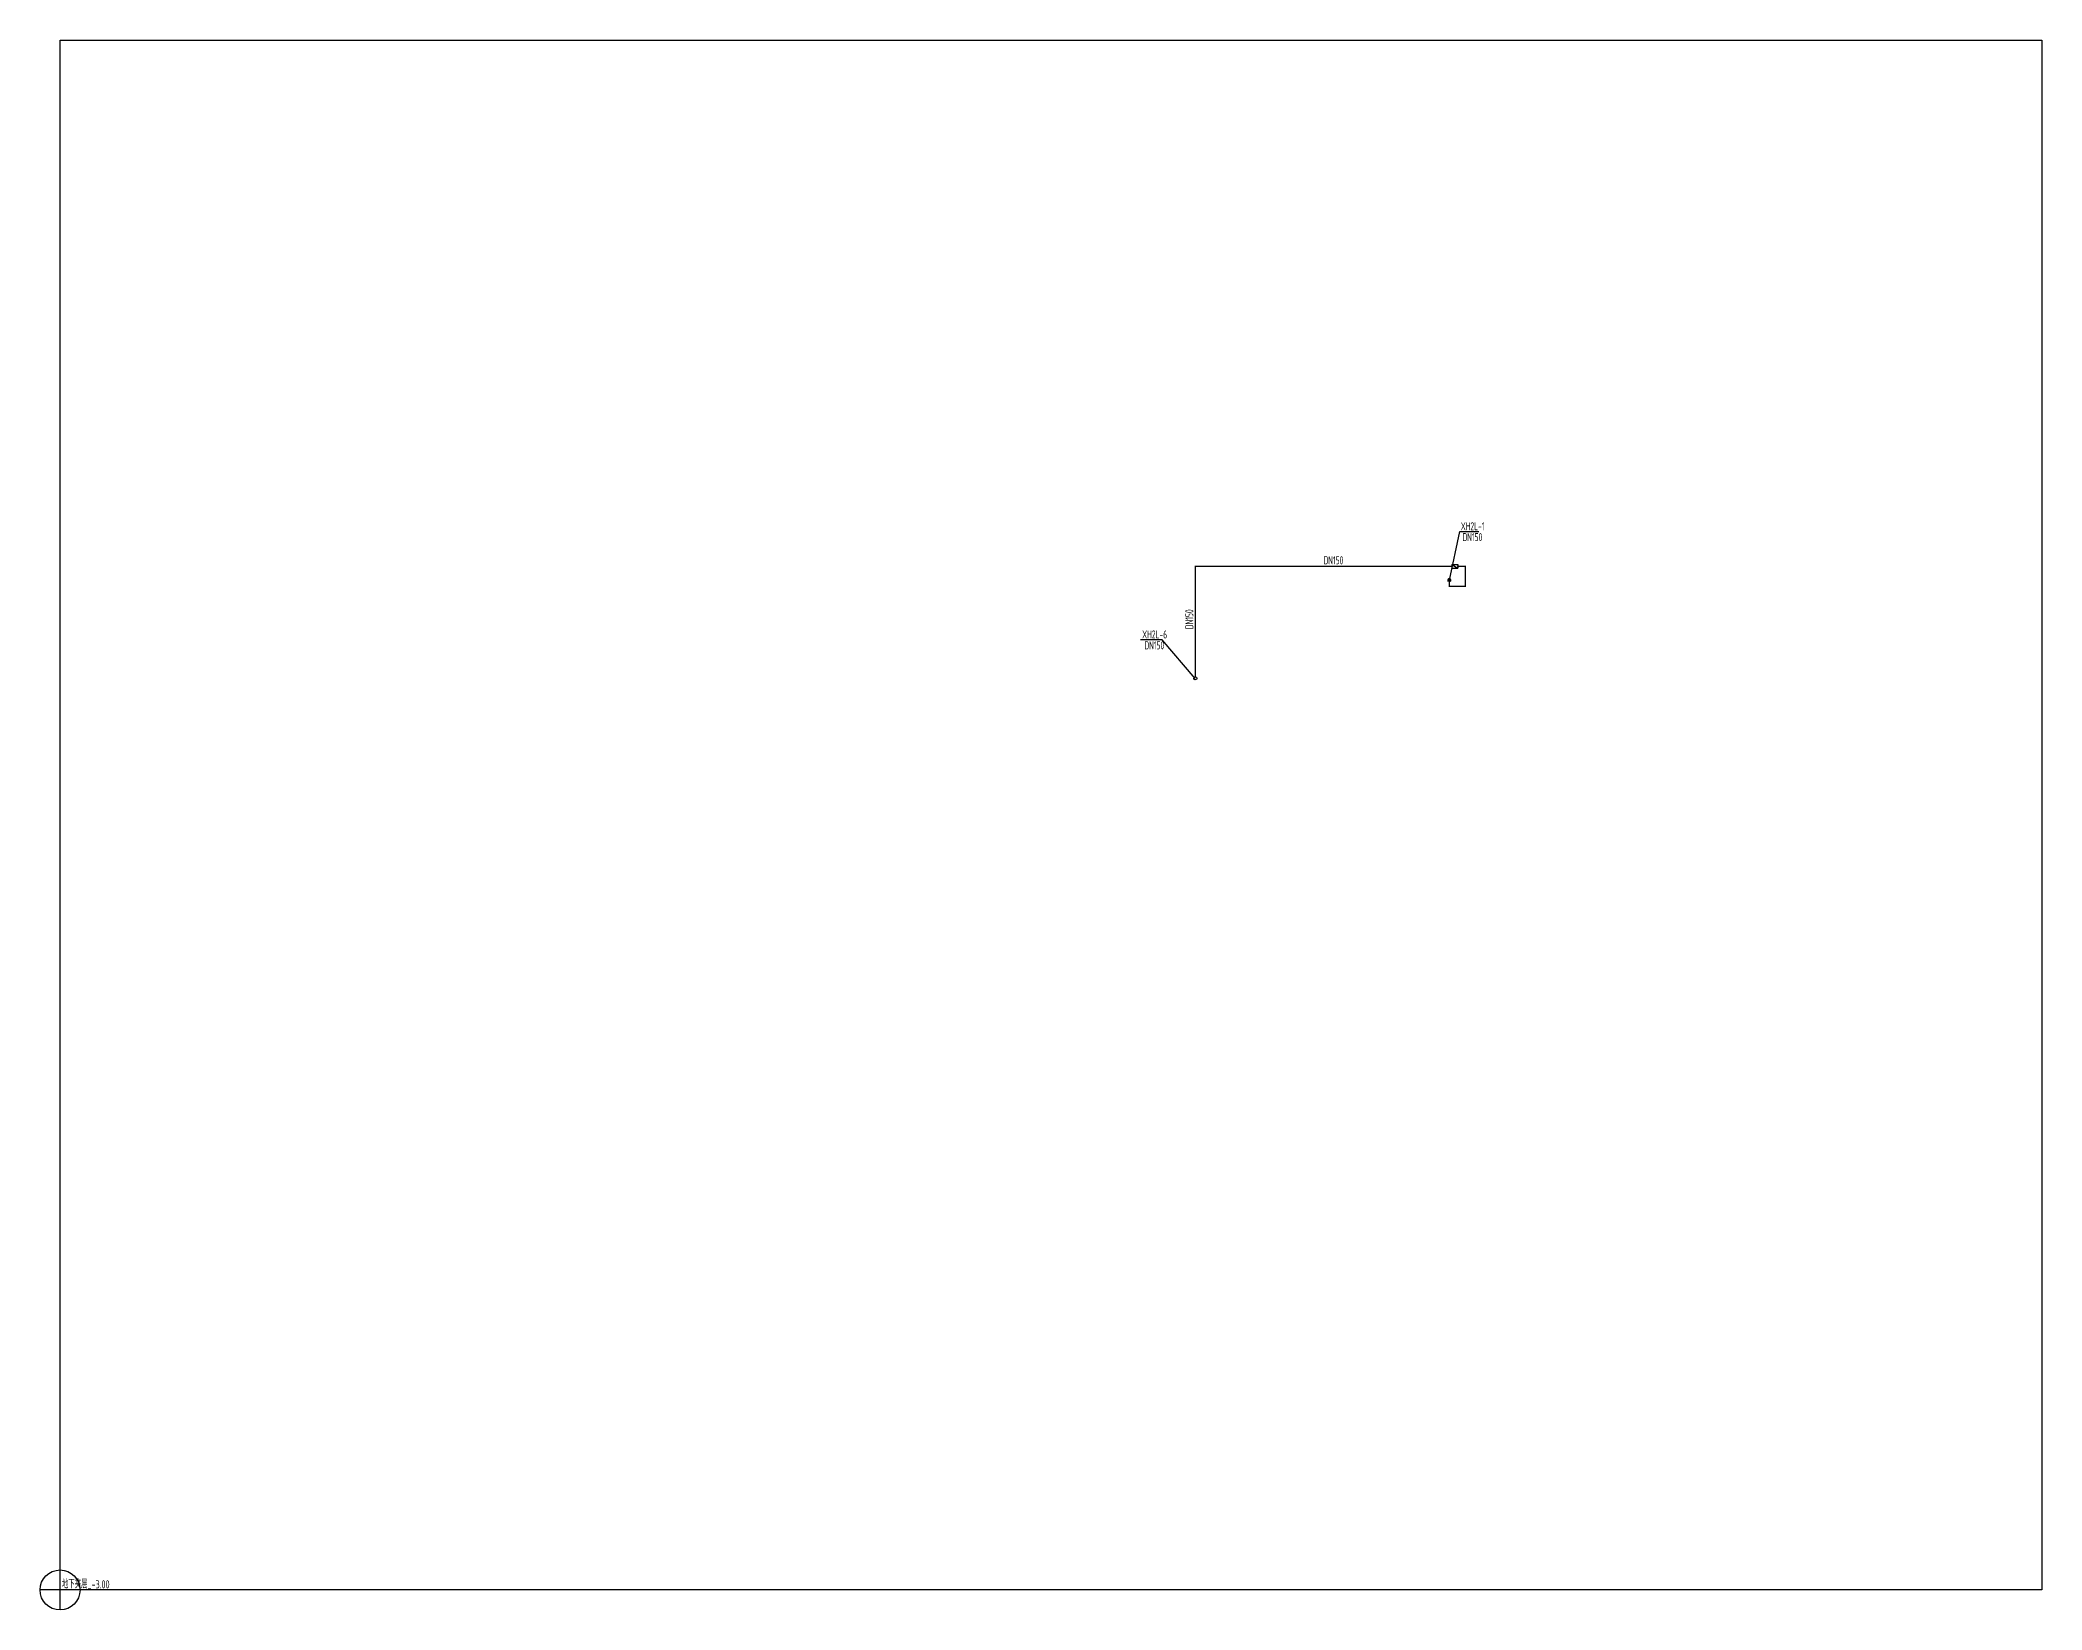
# Model space of a CAD drawing. Header units: millimetres. Extents: x 1069176 to 1169230, y -254879 to 655325.
# Drawn here: x 1069176 to 1169230, y 109350 to 187803 of the extents above; entities that cross this region are included whole.
import ezdxf

# ---------------------------------------------------------------- set-up
doc = ezdxf.new("R2010")
doc.units = ezdxf.units.MM
doc.header["$LTSCALE"] = 1000
doc.layers.get('0').update_dxf_attribs({"linetype": 'CONTINUOUS'})
for name, color, linetype in [('DIM_消防', 3, 'CONTINUOUS'), ('PIPE-消防', 1, 'CONTINUOUS'), ('S-J_配件', 31, 'CONTINUOUS'), ('TEXT_消防', 7, 'CONTINUOUS'), ('VALVE_消防', 7, 'CONTINUOUS'), ('VPIPE-消防', 1, 'CONTINUOUS')]:
    doc.layers.add(name, color=color, linetype=linetype)
doc.styles.add('_TWT_PIPEDN', font='GBENOR', dxfattribs={"width": 0.8, "height": 4, "bigfont": 'GBCBIG'})
doc.styles.add('_TWT_SERIAL', font='GBENOR', dxfattribs={"width": 0.8, "height": 4, "bigfont": 'GBCBIG'})
doc.styles.get("Standard").update_dxf_attribs({"font": 'GBENOR', "bigfont": 'GBCBIG'})

# ---------------------------------------------------------------- blocks, each defined once
blk = doc.blocks.new('$VALVE$00000316')
for p, q in [((-125, 72), (125, -72)), ((-125, 72), (-125, -72)), ((-125, 72), (125, 72)), ((125, 72), (125, -72)), ((-125, -72), (125, -72))]:
    blk.add_line(p, q)
at = {"const_width": 21.1}
blk.add_lwpolyline([(-11, 0, 1), (11, 0, 1)], format="xyb", close=True, dxfattribs=at)
for p in [(-125, 0), (125, 0)]:
    blk.add_point(p)
at = {"color": 7, "flags": 9}
for tag in ['XSIZE', 'YSIZE']:
    blk.add_attdef(tag, (0, 0), '', height=0.5, dxfattribs=at)
blk = doc.blocks.new('Floorbase')
for p, q in [((0, 0), (-1000, 0)), ((0, -1000), (0, 0))]:
    blk.add_line(p, q)
blk.add_circle((0, 0), 1000)
at = {"style": '_TWT_PIPEDN', "width": 0.8}
blk.add_attdef('Elevation', (92, 81), '', height=400, dxfattribs=at)

msp = doc.modelspace()

# ---------------------------------------------------------------- hatches: boundary and pattern name
at = {"layer": 'PIPE-消防'}
for points in [[(1126915, 161505), (1126885, 161505), (1126885, 161535)], [(1126915, 161505), (1126915, 161535), (1126885, 161535)], [(1140415, 161505), (1140445, 161505), (1140445, 161535)], [(1140415, 161505), (1140415, 161535), (1140445, 161535)], [(1139615, 160505), (1139585, 160505), (1139585, 160475)], [(1139615, 160505), (1139615, 160475), (1139585, 160475)], [(1140415, 160505), (1140415, 160475), (1140445, 160475)], [(1140415, 160505), (1140445, 160505), (1140445, 160475)]]:
    msp.add_hatch(color=256, dxfattribs=at).paths.add_polyline_path(points)

# ---------------------------------------------------------------- linework, layer by layer
at = {"layer": 'DIM_消防'}
for p, q in [((1139615, 160805), (1140135, 163243)), ((1140135, 163243), (1141084, 163243)), ((1125252, 157836), (1124174, 157836)), ((1126915, 155905), (1125252, 157836))]:
    msp.add_line(p, q, dxfattribs=at)
at = {"layer": 'PIPE-消防', "const_width": 60}
for points in [[(1126915, 155985), (1126915, 161505)], [(1139732, 161505), (1126915, 161505)], [(1140415, 161505), (1140031, 161505)], [(1140415, 160505), (1140415, 161505)], [(1139615, 160805), (1139615, 160505)], [(1139615, 160505), (1140415, 160505)]]:
    msp.add_lwpolyline(points, dxfattribs=at)
at = {"layer": 'S-J_配件'}
msp.add_lwpolyline([(1070176, 187803), (1169230, 187803), (1169230, 110350), (1070176, 110350)], close=True, dxfattribs=at)
at = {"layer": 'VPIPE-消防'}
msp.add_circle((1126915, 155905), 80, dxfattribs=at)
msp.add_circle((1126915, 155905), 80, dxfattribs=at)
msp.add_arc((1139615, 160805), 80, 315, 225, dxfattribs=at)

# ---------------------------------------------------------------- block references
at = {"layer": 'S-J_配件'}
msp.add_blockref('Floorbase', (1070176, 110350), dxfattribs=at).add_auto_attribs({'Elevation': '地下夹层_-3.00'})
at = {"layer": 'VALVE_消防', "xscale": -1.2, "yscale": -1.2, "zscale": 1.2, "rotation": 180}
msp.add_blockref('$VALVE$00000316', (1139881, 161505), dxfattribs=at)

# ---------------------------------------------------------------- texts
at = {"layer": 'DIM_消防', "color": 7, "style": '_TWT_SERIAL', "width": 0.64}
for s, p in [('XH2L-1', (1140183, 163306)), ('DN150', (1140268, 162763)), ('XH2L-6', (1124260, 157899)), ('DN150', (1124372, 157356))]:
    msp.add_text(s, height=400, dxfattribs=at).set_placement(p)
at = {"layer": 'TEXT_消防', "style": '_TWT_PIPEDN', "width": 0.64}
msp.add_text('DN150', height=400, dxfattribs=at).set_placement((1133323, 161605))
msp.add_text('DN150', height=400, rotation=90, dxfattribs=at).set_placement((1126815, 158364))

doc.saveas('drawing.dxf')
